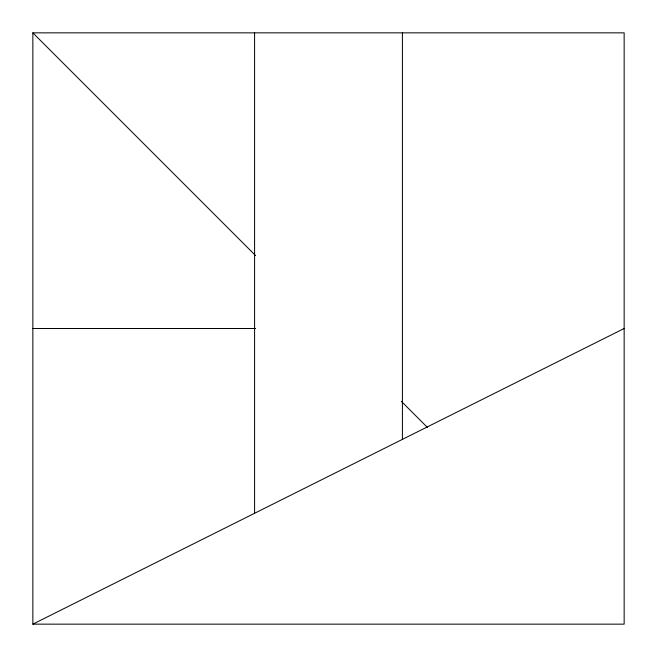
<?xml version="1.0" encoding="UTF-8"?>
<svg xmlns="http://www.w3.org/2000/svg" width="657" height="657" viewBox="0 0 657 657"><rect width="100%" height="100%" fill="white"/><g stroke="black" fill="none" stroke-linecap="round" stroke-linejoin="round"><path stroke-width="0.99" d="M32.85 624.15L624.15 624.15L624.15 32.85L32.85 32.85L32.85 624.15L624.15 328.5M32.85 328.5L255.614 328.5M32.85 32.85L255.581 255.581M401.419 401.419L427.535 427.535M402.413 32.85L402.413 439.369M254.588 32.85L254.588 513.281"/></g></svg>
